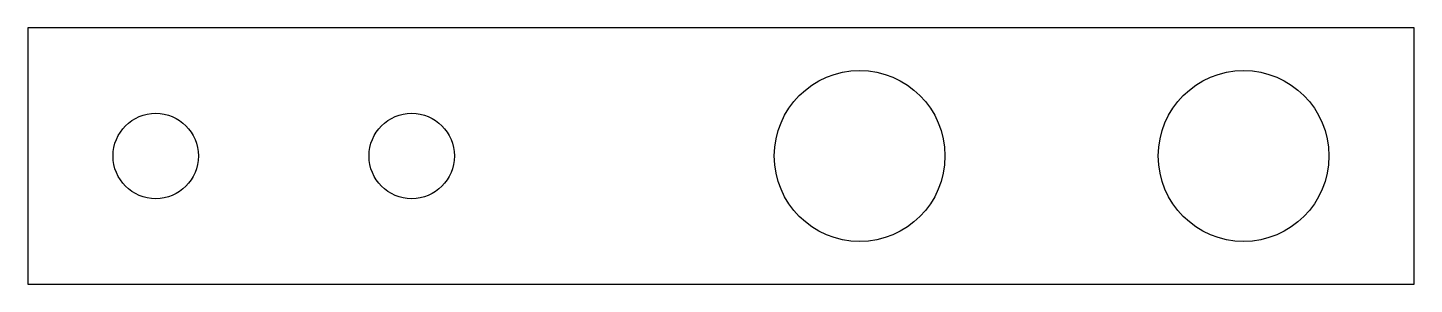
# Model space of a CAD drawing. Header units: millimetres. Extents: x -32.5 to 32.5, y -6 to 6.
import ezdxf

# ---------------------------------------------------------------- set-up
doc = ezdxf.new("R2010")
doc.units = ezdxf.units.MM
doc.layers.add('Body', color=7, linetype='CONTINUOUS')

msp = doc.modelspace()

# ---------------------------------------------------------------- linework, layer by layer
at = {"layer": 'Body'}
for p, q in [((-32.5, 6), (-32.5, 6, 3)), ((32.5, 6), (-32.5, 6)), ((32.5, 6, 3), (-32.5, 6, 3)), ((-32.5, 6), (-32.5, 6, 3)), ((-32.5, 6), (-32.5, -6)), ((-32.5, 6, 3), (-32.5, -6, 3)), ((32.5, 6), (-32.5, 6)), ((-32.5, 6), (-32.5, -6)), ((32.5, 6, 3), (-32.5, 6, 3)), ((-32.5, 6, 3), (-32.5, -6, 3)), ((32.5, 6), (32.5, 6, 3)), ((32.5, 6), (32.5, 6, 3)), ((32.5, -6), (32.5, 6)), ((32.5, -6, 3), (32.5, 6, 3)), ((32.5, -6), (32.5, 6)), ((32.5, -6, 3), (32.5, 6, 3)), ((-24.5, 0), (-24.5, 0, 3)), ((-24.5, 0), (-24.5, 0, 3)), ((-12.5, 0), (-12.5, 0, 3)), ((-12.5, 0), (-12.5, 0, 3)), ((10.5, 0), (10.5, 0, 3)), ((10.5, 0), (10.5, 0, 3)), ((28.5, 0), (28.5, 0, 3)), ((28.5, 0), (28.5, 0, 3)), ((-32.5, -6), (-32.5, -6, 3)), ((-32.5, -6), (-32.5, -6, 3)), ((-32.5, -6), (32.5, -6)), ((-32.5, -6, 3), (32.5, -6, 3)), ((-32.5, -6), (32.5, -6)), ((-32.5, -6, 3), (32.5, -6, 3)), ((32.5, -6), (32.5, -6, 3)), ((32.5, -6), (32.5, -6, 3))]:
    msp.add_line(p, q, dxfattribs=at)
for centre, radius in [((6.5, 0), 4), ((6.5, 0, 3), 4), ((6.5, 0), 4), ((6.5, 0, 3), 4), ((24.5, 0), 4), ((24.5, 0, 3), 4), ((24.5, 0), 4), ((24.5, 0, 3), 4), ((-26.5, 0), 2), ((-26.5, 0, 3), 2), ((-26.5, 0), 2), ((-26.5, 0, 3), 2), ((-14.5, 0), 2), ((-14.5, 0, 3), 2), ((-14.5, 0), 2), ((-14.5, 0, 3), 2)]:
    msp.add_circle(centre, radius, dxfattribs=at)

doc.saveas('drawing.dxf')
